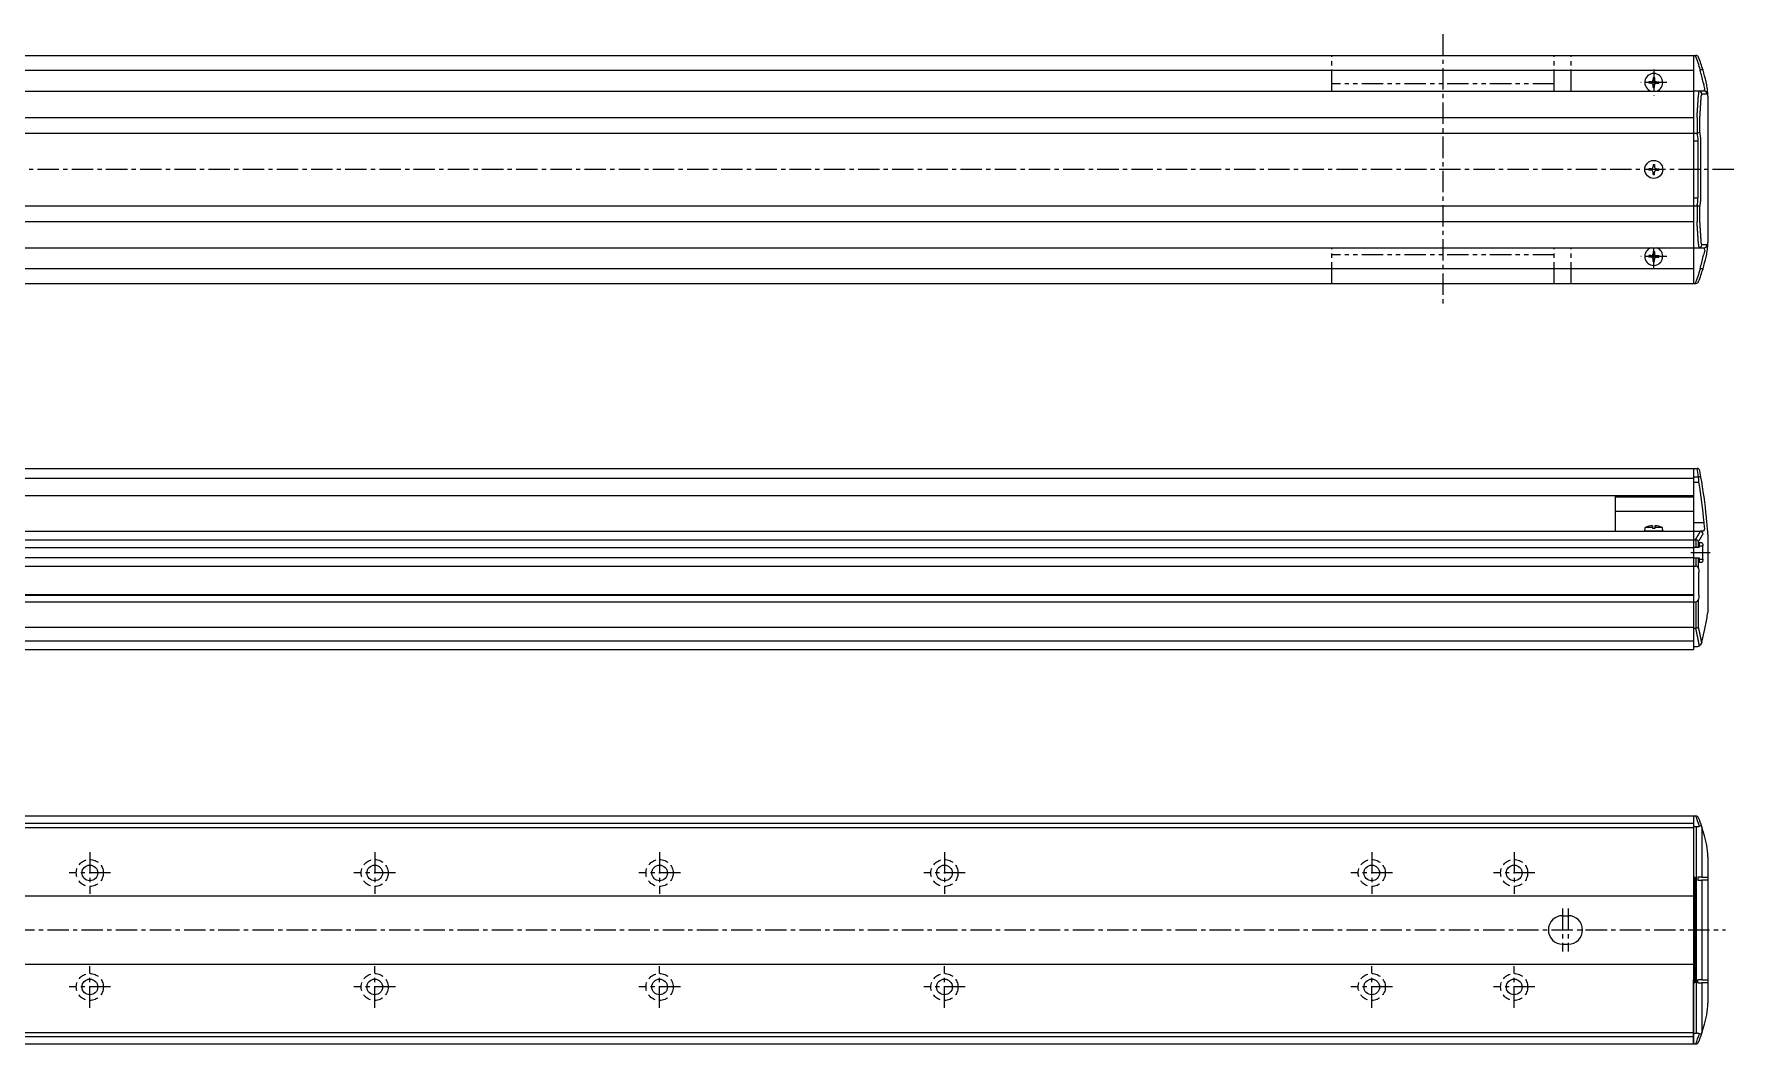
# Model space of a CAD drawing. Extents: x -241 to 953, y 82 to 503.
# Drawn here: x 356 to 953, y 149 to 503 of the extents above; entities that cross this region are included whole.
import ezdxf

# ---------------------------------------------------------------- set-up
doc = ezdxf.new("R2010")
doc.units = 0
for name, pattern in [('CENTER', [12, 7.5, -1.5, 1.5, -1.5]), ('CONTINOUS', [0]), ('DASHED', [4.5, 3, -1.5]), ('PHANTOM', [15, 7.5, -1.5, 1.5, -1.5, 1.5, -1.5])]:
    doc.linetypes.add(name, pattern=pattern)
doc.layers.get('0').update_dxf_attribs({"linetype": 'CONTINUOUS'})
doc.layers.add('CENTER', color=1, linetype='CENTER')

# ---------------------------------------------------------------- blocks, each defined once
blk = doc.blocks.new('DTL0004')
at = {"color": 0, "linetype": 'CONTINUOUS'}
for p, q in [((-3.15, 0), (-3.04, 1.3)), ((3.15, 0), (-3.15, 0)), ((-0.4, 1.3), (-3.04, 1.3)), ((-0.4, 1.89), (-0.4, 0.9)), ((0.4, 0.9), (-0.4, 0.9)), ((0.4, 1.89), (0.4, 0.9)), ((3.04, 1.3), (0.4, 1.3)), ((3.15, 0), (3.04, 1.3))]:
    blk.add_line(p, q, dxfattribs=at)
for start, end in [(92.87228, 112.35653), (67.64347, 87.12772)]:
    blk.add_arc((0, -6.08), 7.98, start, end, dxfattribs=at)
at = {"color": 0}
blk.add_point((0, 0), dxfattribs=at)
blk.add_point((0, 0), dxfattribs=at)

msp = doc.modelspace()

# ---------------------------------------------------------------- linework, layer by layer
at = {"color": 7, "linetype": 'CONTINOUS'}
for p, q in [((-67.56, 495.65), (938.44, 495.65)), ((938.44, 495.65), (938.44, 415.65)), ((938.44, 495.65), (939.03, 495.65)), ((939.22, 495.65), (939.03, 495.65)), ((189.44, 490.45), (938.44, 490.45)), ((940.83, 490.47), (940.69, 490.45)), ((922.69, 486.4), (922.69, 485.9)), ((923.44, 486.4), (922.69, 486.4)), ((923.44, 485.9), (922.69, 485.9)), ((924.19, 487.9), (924.19, 487.15)), ((924.19, 487.9), (924.69, 487.9)), ((924.19, 484.4), (924.19, 485.15)), ((924.19, 484.4), (924.69, 484.4)), ((924.69, 487.9), (924.69, 487.15)), ((924.69, 484.4), (924.69, 485.15)), ((925.44, 486.4), (926.19, 486.4)), ((925.44, 485.9), (926.19, 485.9)), ((926.19, 486.4), (926.19, 485.9)), ((941.83, 486.15), (942.04, 485.42)), ((943.02, 485.37), (942.81, 486.37)), ((-67.56, 483.15), (938.44, 483.15)), ((189.44, 483.15), (938.44, 483.15)), ((942.11, 483.15), (938.44, 483.15)), ((941.28, 482.15), (943.11, 482.15)), ((943.35, 483.26), (943.34, 483.28)), ((943.44, 481.3), (943.44, 430)), ((-67.56, 473.92), (938.44, 473.92)), ((939.62, 473.9), (939.63, 473.9)), ((939.63, 473.9), (939.63, 468.4)), ((940.62, 468.99), (940.62, 473.72)), ((-67.56, 468.38), (938.44, 468.38)), ((938.44, 468.4), (939.52, 468.4)), ((938.44, 465.65), (939.96, 465.65)), ((939.63, 468.4), (939.52, 468.4)), ((939.96, 465.65), (939.96, 445.65)), ((940.94, 445.65), (940.94, 465.65)), ((922.69, 455.9), (922.69, 455.4)), ((923.44, 455.9), (922.69, 455.9)), ((923.44, 455.4), (922.69, 455.4)), ((924.19, 457.4), (924.19, 456.65)), ((924.19, 457.4), (924.69, 457.4)), ((924.19, 453.9), (924.19, 454.65)), ((924.19, 453.9), (924.69, 453.9)), ((924.69, 457.4), (924.69, 456.65)), ((924.69, 453.9), (924.69, 454.65)), ((925.44, 455.9), (926.19, 455.9)), ((925.44, 455.4), (926.19, 455.4)), ((926.19, 455.9), (926.19, 455.4)), ((-67.56, 442.92), (938.44, 442.92)), ((938.44, 445.65), (939.96, 445.65)), ((938.44, 442.9), (939.52, 442.9)), ((939.52, 442.9), (939.63, 442.89)), ((939.63, 442.89), (939.63, 437.4)), ((940.62, 437.57), (940.62, 442.31)), ((-67.56, 437.38), (938.44, 437.38)), ((939.63, 437.4), (939.62, 437.4)), ((-67.56, 428.15), (938.44, 428.15)), ((189.44, 428.15), (938.44, 428.15)), ((922.69, 425.4), (922.69, 424.9)), ((923.44, 425.4), (922.69, 425.4)), ((923.44, 424.9), (922.69, 424.9)), ((924.19, 426.9), (924.19, 426.15)), ((924.19, 426.9), (924.69, 426.9)), ((924.19, 423.4), (924.19, 424.15)), ((924.69, 426.9), (924.69, 426.15)), ((924.69, 423.4), (924.69, 424.15)), ((925.44, 425.4), (926.19, 425.4)), ((925.44, 424.9), (926.19, 424.9)), ((926.19, 425.4), (926.19, 424.9)), ((938.44, 428.15), (942.11, 428.15)), ((943.11, 429.15), (941.28, 429.15)), ((941.83, 425.15), (942.04, 425.88)), ((942.81, 424.93), (943.02, 425.92)), ((943.34, 428.02), (943.35, 428.03)), ((189.44, 420.85), (938.44, 420.85)), ((924.19, 423.4), (924.69, 423.4)), ((940.83, 420.83), (940.69, 420.84)), ((-67.56, 415.65), (938.44, 415.65)), ((938.44, 415.65), (939.03, 415.65)), ((939.03, 415.65), (939.22, 415.65)), ((189.44, 350.76), (938.44, 350.76)), ((189.44, 347.4), (938.44, 347.4)), ((938.44, 350.76), (938.44, 288.26)), ((938.44, 350.76), (938.44, 341.26)), ((938.44, 350.76), (939.62, 350.76)), ((938.44, 350.76), (938.44, 341.26)), ((938.44, 347.87), (940.14, 347.87)), ((939.63, 350.76), (939.62, 350.76)), ((189.44, 341.26), (938.44, 341.26)), ((910.94, 341.26), (910.94, 328.76)), ((910.94, 340.79), (938.44, 340.79)), ((938.44, 345.99), (940.29, 345.99)), ((910.94, 335.8), (938.44, 335.8)), ((-67.56, 328.76), (938.44, 328.76)), ((938.44, 331.76), (942.11, 331.76)), ((938.44, 328.76), (940.69, 328.76)), ((938.44, 328.76), (938.44, 287.26)), ((941.83, 328.76), (940.69, 328.76)), ((940.69, 328.76), (940.83, 328.75)), ((942.04, 328.85), (941.83, 328.76)), ((943.34, 329.08), (943.35, 329.06)), ((-67.56, 325.76), (938.44, 325.76)), ((-67.56, 323.01), (938.44, 323.01)), ((938.44, 325.76), (939.03, 325.76)), ((938.44, 323.16), (940.41, 323.16)), ((939.03, 325.76), (939.22, 325.74)), ((939.22, 325.74), (939.22, 323.16)), ((940.16, 323.16), (940.16, 325.18)), ((941.36, 324.61), (940.41, 324.61)), ((940.41, 324.61), (940.41, 323.16)), ((940.41, 323.61), (941.67, 323.61)), ((941.67, 318.91), (941.67, 323.61)), ((943.44, 327.76), (943.44, 300.26)), ((-67.56, 319.51), (938.44, 319.51)), ((-67.56, 316.49), (938.44, 316.49)), ((938.44, 319.36), (940.41, 319.36)), ((938.44, 316.49), (939.22, 316.49)), ((939.22, 319.36), (939.22, 316.49)), ((940.16, 315.69), (940.16, 319.36)), ((940.41, 319.36), (940.41, 317.91)), ((940.41, 318.91), (941.67, 318.91)), ((940.41, 317.91), (941.36, 317.91)), ((940.3, 306.26), (940.3, 314.26)), ((-67.56, 306.56), (938.44, 306.56)), ((-67.56, 306.26), (938.44, 306.26)), ((940.16, 295.03), (940.16, 304.82)), ((-67.56, 304.02), (938.44, 304.02)), ((938.44, 304.02), (939.22, 304.02)), ((939.22, 304.02), (939.22, 294.76)), ((-67.56, 295.03), (938.44, 295.03)), ((938.44, 294.76), (939.17, 294.76)), ((939.22, 294.76), (939.17, 294.76)), ((-67.56, 290.26), (938.44, 290.26)), ((-67.56, 287.26), (938.44, 287.26)), ((938.44, 288.26), (939.39, 288.26)), ((941.33, 289.79), (941.29, 289.65)), ((-67.56, 228.86), (938.44, 228.86)), ((938.44, 228.86), (938.44, 148.86)), ((938.44, 228.86), (938.44, 206.42)), ((938.44, 228.86), (939.17, 228.86)), ((939.17, 228.86), (939.22, 228.86)), ((-67.56, 226.27), (938.44, 226.27)), ((-67.56, 224.86), (938.44, 224.86)), ((938.44, 225.11), (939.39, 225.11)), ((939.39, 152.62), (939.39, 225.11)), ((941.29, 225.07), (941.33, 224.95)), ((941.33, 224.95), (941.33, 207.36)), ((943.44, 214.52), (943.44, 163.21)), ((938.89, 207.36), (938.44, 207.36)), ((938.44, 206.42), (938.89, 206.41)), ((938.89, 207.36), (938.89, 170.36)), ((941.33, 207.36), (939.94, 207.36)), ((939.94, 207.36), (939.94, 206.36)), ((939.94, 206.36), (941.33, 206.36)), ((941.33, 207.36), (943.27, 207.36)), ((941.33, 206.36), (941.33, 171.36)), ((943.27, 206.36), (941.33, 206.36)), ((943.27, 207.36), (943.44, 207.31)), ((943.44, 206.3), (943.27, 206.36)), ((-67.56, 200.86), (938.44, 200.86)), ((892.44, 193.86), (894.44, 193.86)), ((892.44, 183.86), (894.44, 183.86)), ((-67.56, 176.86), (938.44, 176.86)), ((938.89, 171.32), (938.44, 171.31)), ((938.44, 148.86), (938.44, 171.31)), ((938.89, 170.36), (938.44, 170.36)), ((941.33, 171.36), (939.94, 171.36)), ((939.94, 170.36), (939.94, 171.36)), ((939.94, 170.36), (941.33, 170.36)), ((941.33, 171.36), (943.27, 171.36)), ((941.33, 170.36), (941.33, 152.78)), ((943.27, 170.36), (941.33, 170.36)), ((943.27, 171.36), (943.44, 171.43)), ((943.44, 170.42), (943.27, 170.36)), ((-67.56, 152.86), (938.44, 152.86)), ((-67.56, 151.46), (938.44, 151.46)), ((938.44, 152.62), (939.39, 152.62)), ((941.33, 152.78), (941.29, 152.66)), ((-67.56, 148.86), (938.44, 148.86)), ((938.44, 148.86), (939.17, 148.86)), ((939.22, 148.86), (939.17, 148.86))]:
    msp.add_line(p, q, dxfattribs=at)
at = {"color": 3, "linetype": 'PHANTOM'}
for p, q in [((811.44, 483.15), (811.44, 495.65)), ((889.44, 483.15), (889.44, 495.65)), ((895.44, 483.15), (895.44, 495.65)), ((889.44, 485.65), (811.44, 485.65)), ((811.44, 415.65), (811.44, 428.15)), ((889.44, 425.65), (811.44, 425.65)), ((889.44, 415.65), (889.44, 428.15)), ((895.44, 415.65), (895.44, 428.15))]:
    msp.add_line(p, q, dxfattribs=at)
at = {"color": 7, "linetype": 'CONTINOUS'}
for points in [[(941.73, 490.47), (941.72, 490.48), (941.71, 490.5), (941.6, 490.55), (941.41, 490.56), (941.14, 490.54), (940.83, 490.47)], [(942.34, 483.95), (942.25, 484.51), (942.04, 485.42)], [(942.34, 427.34), (942.25, 426.79), (942.04, 425.88)], [(941.73, 420.82), (941.72, 420.82), (941.71, 420.8), (941.6, 420.75), (941.41, 420.73), (941.14, 420.76), (940.83, 420.83)], [(940.29, 345.99), (940.26, 346.42), (940.21, 347.04), (940.16, 347.54), (940.14, 347.87)], [(942.04, 328.85), (942.25, 329.24), (942.34, 329.71)], [(941.36, 324.61), (941.37, 324.61), (941.47, 324.54), (941.56, 324.37), (941.63, 324.13), (941.66, 323.83), (941.67, 323.61)], [(941.67, 318.91), (941.67, 318.81), (941.64, 318.49), (941.58, 318.2), (941.49, 318), (941.38, 317.91), (941.36, 317.91)], [(940.16, 315.69), (940.24, 315.2), (940.3, 314.26)], [(940.3, 306.26), (940.28, 305.71), (940.16, 304.82)], [(941.33, 289.79), (942.25, 293.88), (943.02, 297.84)], [(941.29, 225.07), (941.24, 225.17), (941.1, 225.3), (940.84, 225.36), (940.45, 225.29)], [(943.02, 218.59), (942.25, 221.86), (941.33, 224.95)], [(941.33, 152.78), (942.25, 155.87), (943.02, 159.14)], [(940.45, 152.44), (940.66, 152.38), (940.96, 152.38), (941.19, 152.49), (941.29, 152.66)]]:
    msp.add_lwpolyline(points, dxfattribs=at)
for points in [[(939.62, 473.9, 0), (939.63, 473.96, 0), (939.63, 474.02, 0), (939.63, 474.08, 0), (939.64, 474.15, 0), (939.64, 474.21, 0), (939.65, 474.27, 0), (939.65, 474.33, 0), (939.66, 474.39, 0), (939.66, 474.46, 0), (939.66, 474.52, 0), (939.67, 474.58, 0), (939.67, 474.64, 0), (939.68, 474.7, 0), (939.68, 474.76, 0), (939.68, 474.83, 0), (939.69, 474.89, 0), (939.69, 474.95, 0), (939.7, 475.01, 0), (939.7, 475.07, 0), (939.71, 475.14, 0), (939.71, 475.2, 0), (939.71, 475.26, 0), (939.72, 475.32, 0), (939.72, 475.38, 0), (939.73, 475.45, 0), (939.73, 475.51, 0), (939.74, 475.57, 0), (939.74, 475.63, 0), (939.74, 475.69, 0), (939.75, 475.76, 0), (939.75, 475.82, 0), (939.75, 475.88, 0), (939.76, 475.94, 0), (939.76, 476, 0), (939.77, 476.07, 0), (939.77, 476.13, 0), (939.77, 476.19, 0), (939.78, 476.25, 0), (939.78, 476.31, 0), (939.79, 476.38, 0), (939.79, 476.44, 0), (939.8, 476.5, 0), (939.8, 476.56, 0), (939.8, 476.62, 0), (939.81, 476.68, 0), (939.81, 476.75, 0), (939.82, 476.81, 0), (939.82, 476.87, 0), (939.82, 476.93, 0), (939.83, 477, 0), (939.83, 477.06, 0), (939.84, 477.12, 0), (939.84, 477.18, 0), (939.84, 477.24, 0), (939.85, 477.31, 0), (939.85, 477.37, 0), (939.86, 477.43, 0), (939.86, 477.49, 0), (939.86, 477.55, 0), (939.87, 477.62, 0), (939.87, 477.68, 0), (939.88, 477.74, 0), (939.88, 477.8, 0), (939.88, 477.86, 0), (939.89, 477.93, 0), (939.89, 477.99, 0), (939.9, 478.05, 0), (939.9, 478.11, 0), (939.9, 478.17, 0), (939.91, 478.24, 0), (939.91, 478.3, 0), (939.92, 478.36, 0), (939.92, 478.42, 0), (939.92, 478.48, 0), (939.93, 478.54, 0), (939.93, 478.61, 0), (939.94, 478.67, 0), (939.94, 478.73, 0), (939.94, 478.79, 0), (939.95, 478.85, 0), (939.95, 478.92, 0), (939.96, 478.98, 0), (939.96, 479.04, 0), (939.96, 479.1, 0), (939.97, 479.17, 0), (939.97, 479.23, 0), (939.98, 479.29, 0), (939.98, 479.35, 0), (939.98, 479.41, 0), (939.99, 479.48, 0), (939.99, 479.54, 0), (940, 479.6, 0), (940, 479.66, 0), (940, 479.72, 0), (940.01, 479.79, 0), (940.01, 479.85, 0), (940.02, 479.91, 0), (940.02, 479.97, 0), (940.02, 480.03, 0), (940.03, 480.1, 0), (940.03, 480.16, 0), (940.03, 480.22, 0), (940.04, 480.28, 0), (940.04, 480.34, 0), (940.05, 480.4, 0), (940.05, 480.47, 0), (940.05, 480.53, 0), (940.06, 480.59, 0), (940.06, 480.65, 0), (940.07, 480.72, 0), (940.07, 480.78, 0), (940.07, 480.84, 0), (940.08, 480.9, 0), (940.08, 480.96, 0), (940.09, 481.03, 0), (940.09, 481.09, 0), (940.09, 481.15, 0), (940.1, 481.21, 0), (940.1, 481.27, 0), (940.1, 481.34, 0), (940.11, 481.4, 0), (940.11, 481.46, 0), (940.12, 481.52, 0), (940.12, 481.58, 0), (940.12, 481.65, 0), (940.13, 481.71, 0), (940.13, 481.77, 0), (940.13, 481.83, 0)], [(940.62, 473.72, 0), (940.62, 473.78, 0), (940.63, 473.84, 0), (940.63, 473.9, 0), (940.63, 473.96, 0), (940.64, 474.02, 0), (940.64, 474.09, 0), (940.65, 474.15, 0), (940.65, 474.21, 0), (940.65, 474.27, 0), (940.66, 474.33, 0), (940.66, 474.39, 0), (940.67, 474.45, 0), (940.67, 474.51, 0), (940.67, 474.57, 0), (940.68, 474.63, 0), (940.68, 474.69, 0), (940.69, 474.75, 0), (940.69, 474.81, 0), (940.7, 474.87, 0), (940.7, 474.93, 0), (940.7, 475, 0), (940.71, 475.06, 0), (940.71, 475.12, 0), (940.71, 475.18, 0), (940.72, 475.24, 0), (940.72, 475.3, 0), (940.73, 475.36, 0), (940.73, 475.42, 0), (940.74, 475.48, 0), (940.74, 475.54, 0), (940.74, 475.6, 0), (940.75, 475.66, 0), (940.75, 475.72, 0), (940.75, 475.78, 0), (940.76, 475.84, 0), (940.76, 475.9, 0), (940.77, 475.97, 0), (940.77, 476.03, 0), (940.77, 476.09, 0), (940.78, 476.15, 0), (940.78, 476.21, 0), (940.79, 476.27, 0), (940.79, 476.33, 0), (940.79, 476.39, 0), (940.8, 476.45, 0), (940.8, 476.51, 0), (940.81, 476.57, 0), (940.81, 476.63, 0), (940.82, 476.69, 0), (940.82, 476.75, 0), (940.82, 476.81, 0), (940.83, 476.88, 0), (940.83, 476.94, 0), (940.84, 477, 0), (940.84, 477.06, 0), (940.84, 477.12, 0), (940.85, 477.18, 0), (940.85, 477.24, 0), (940.85, 477.3, 0), (940.86, 477.36, 0), (940.86, 477.42, 0), (940.87, 477.48, 0), (940.87, 477.54, 0), (940.87, 477.6, 0), (940.88, 477.66, 0), (940.88, 477.73, 0), (940.89, 477.79, 0), (940.89, 477.85, 0), (940.89, 477.91, 0), (940.9, 477.97, 0), (940.9, 478.03, 0), (940.91, 478.09, 0), (940.91, 478.15, 0), (940.91, 478.21, 0), (940.92, 478.27, 0), (940.92, 478.33, 0), (940.92, 478.39, 0), (940.93, 478.45, 0), (940.93, 478.51, 0), (940.94, 478.57, 0), (940.94, 478.64, 0), (940.95, 478.7, 0), (940.95, 478.76, 0), (940.95, 478.82, 0), (940.96, 478.88, 0), (940.96, 478.94, 0), (940.96, 479, 0), (940.97, 479.06, 0), (940.97, 479.12, 0), (940.98, 479.18, 0), (940.98, 479.24, 0), (940.98, 479.3, 0), (940.99, 479.36, 0), (940.99, 479.42, 0), (941, 479.49, 0), (941, 479.55, 0), (941, 479.61, 0), (941.01, 479.67, 0), (941.01, 479.73, 0), (941.01, 479.79, 0), (941.02, 479.85, 0), (941.02, 479.91, 0), (941.03, 479.97, 0), (941.03, 480.03, 0), (941.03, 480.09, 0), (941.04, 480.15, 0), (941.04, 480.21, 0), (941.04, 480.27, 0), (941.05, 480.34, 0), (941.05, 480.4, 0), (941.06, 480.46, 0), (941.06, 480.52, 0), (941.06, 480.58, 0), (941.07, 480.64, 0), (941.07, 480.7, 0), (941.08, 480.76, 0), (941.08, 480.82, 0), (941.08, 480.88, 0), (941.09, 480.94, 0), (941.09, 481, 0), (941.09, 481.06, 0), (941.1, 481.13, 0), (941.1, 481.19, 0), (941.11, 481.25, 0), (941.11, 481.31, 0), (941.11, 481.37, 0), (941.12, 481.43, 0), (941.12, 481.49, 0)], [(940.13, 429.46, 0), (940.13, 429.53, 0), (940.13, 429.59, 0), (940.12, 429.65, 0), (940.12, 429.71, 0), (940.12, 429.77, 0), (940.11, 429.84, 0), (940.11, 429.9, 0), (940.1, 429.96, 0), (940.1, 430.02, 0), (940.1, 430.08, 0), (940.09, 430.15, 0), (940.09, 430.21, 0), (940.09, 430.27, 0), (940.08, 430.33, 0), (940.08, 430.39, 0), (940.07, 430.46, 0), (940.07, 430.52, 0), (940.07, 430.58, 0), (940.06, 430.64, 0), (940.06, 430.7, 0), (940.05, 430.77, 0), (940.05, 430.83, 0), (940.05, 430.89, 0), (940.04, 430.95, 0), (940.04, 431.02, 0), (940.03, 431.08, 0), (940.03, 431.14, 0), (940.03, 431.2, 0), (940.02, 431.26, 0), (940.02, 431.33, 0), (940.02, 431.39, 0), (940.01, 431.45, 0), (940.01, 431.51, 0), (940, 431.57, 0), (940, 431.64, 0), (940, 431.7, 0), (939.99, 431.76, 0), (939.99, 431.82, 0), (939.98, 431.88, 0), (939.98, 431.95, 0), (939.98, 432.01, 0), (939.97, 432.07, 0), (939.97, 432.13, 0), (939.96, 432.19, 0), (939.96, 432.26, 0), (939.96, 432.32, 0), (939.95, 432.38, 0), (939.95, 432.44, 0), (939.94, 432.5, 0), (939.94, 432.57, 0), (939.94, 432.63, 0), (939.93, 432.69, 0), (939.93, 432.75, 0), (939.92, 432.81, 0), (939.92, 432.88, 0), (939.92, 432.94, 0), (939.91, 433, 0), (939.91, 433.06, 0), (939.9, 433.12, 0), (939.9, 433.19, 0), (939.9, 433.25, 0), (939.89, 433.31, 0), (939.89, 433.37, 0), (939.88, 433.43, 0), (939.88, 433.5, 0), (939.88, 433.56, 0), (939.87, 433.62, 0), (939.87, 433.68, 0), (939.86, 433.74, 0), (939.86, 433.81, 0), (939.86, 433.87, 0), (939.85, 433.93, 0), (939.85, 433.99, 0), (939.84, 434.05, 0), (939.84, 434.12, 0), (939.84, 434.18, 0), (939.83, 434.24, 0), (939.83, 434.3, 0), (939.82, 434.36, 0), (939.82, 434.43, 0), (939.82, 434.49, 0), (939.81, 434.55, 0), (939.81, 434.61, 0), (939.8, 434.67, 0), (939.8, 434.74, 0), (939.8, 434.8, 0), (939.79, 434.86, 0), (939.79, 434.92, 0), (939.78, 434.98, 0), (939.78, 435.05, 0), (939.77, 435.11, 0), (939.77, 435.17, 0), (939.77, 435.23, 0), (939.76, 435.29, 0), (939.76, 435.36, 0), (939.75, 435.42, 0), (939.75, 435.48, 0), (939.75, 435.54, 0), (939.74, 435.6, 0), (939.74, 435.67, 0), (939.74, 435.73, 0), (939.73, 435.79, 0), (939.73, 435.85, 0), (939.72, 435.91, 0), (939.72, 435.97, 0), (939.71, 436.04, 0), (939.71, 436.1, 0), (939.71, 436.16, 0), (939.7, 436.22, 0), (939.7, 436.28, 0), (939.69, 436.35, 0), (939.69, 436.41, 0), (939.68, 436.47, 0), (939.68, 436.53, 0), (939.68, 436.59, 0), (939.67, 436.66, 0), (939.67, 436.72, 0), (939.66, 436.78, 0), (939.66, 436.84, 0), (939.66, 436.9, 0), (939.65, 436.96, 0), (939.65, 437.03, 0), (939.64, 437.09, 0), (939.64, 437.15, 0), (939.63, 437.21, 0), (939.63, 437.27, 0), (939.63, 437.34, 0), (939.62, 437.4, 0)], [(941.12, 429.81, 0), (941.12, 429.87, 0), (941.11, 429.93, 0), (941.11, 429.99, 0), (941.11, 430.05, 0), (941.1, 430.11, 0), (941.1, 430.17, 0), (941.09, 430.23, 0), (941.09, 430.29, 0), (941.09, 430.35, 0), (941.08, 430.41, 0), (941.08, 430.48, 0), (941.08, 430.54, 0), (941.07, 430.6, 0), (941.07, 430.66, 0), (941.06, 430.72, 0), (941.06, 430.78, 0), (941.06, 430.84, 0), (941.05, 430.9, 0), (941.05, 430.96, 0), (941.04, 431.02, 0), (941.04, 431.08, 0), (941.04, 431.14, 0), (941.03, 431.2, 0), (941.03, 431.26, 0), (941.03, 431.32, 0), (941.02, 431.39, 0), (941.02, 431.45, 0), (941.01, 431.51, 0), (941.01, 431.57, 0), (941.01, 431.63, 0), (941, 431.69, 0), (941, 431.75, 0), (941, 431.81, 0), (940.99, 431.87, 0), (940.99, 431.93, 0), (940.98, 431.99, 0), (940.98, 432.05, 0), (940.98, 432.12, 0), (940.97, 432.18, 0), (940.97, 432.24, 0), (940.96, 432.3, 0), (940.96, 432.36, 0), (940.96, 432.42, 0), (940.95, 432.48, 0), (940.95, 432.54, 0), (940.95, 432.6, 0), (940.94, 432.66, 0), (940.94, 432.72, 0), (940.93, 432.78, 0), (940.93, 432.84, 0), (940.92, 432.9, 0), (940.92, 432.96, 0), (940.92, 433.02, 0), (940.91, 433.09, 0), (940.91, 433.15, 0), (940.91, 433.21, 0), (940.9, 433.27, 0), (940.9, 433.33, 0), (940.89, 433.39, 0), (940.89, 433.45, 0), (940.89, 433.51, 0), (940.88, 433.57, 0), (940.88, 433.63, 0), (940.87, 433.69, 0), (940.87, 433.75, 0), (940.87, 433.81, 0), (940.86, 433.88, 0), (940.86, 433.94, 0), (940.85, 434, 0), (940.85, 434.06, 0), (940.85, 434.12, 0), (940.84, 434.18, 0), (940.84, 434.24, 0), (940.84, 434.3, 0), (940.83, 434.36, 0), (940.83, 434.42, 0), (940.82, 434.48, 0), (940.82, 434.54, 0), (940.82, 434.6, 0), (940.81, 434.66, 0), (940.81, 434.73, 0), (940.8, 434.79, 0), (940.8, 434.85, 0), (940.79, 434.91, 0), (940.79, 434.97, 0), (940.79, 435.03, 0), (940.78, 435.09, 0), (940.78, 435.15, 0), (940.77, 435.21, 0), (940.77, 435.27, 0), (940.77, 435.33, 0), (940.76, 435.39, 0), (940.76, 435.45, 0), (940.75, 435.51, 0), (940.75, 435.57, 0), (940.75, 435.63, 0), (940.74, 435.69, 0), (940.74, 435.76, 0), (940.74, 435.82, 0), (940.73, 435.88, 0), (940.73, 435.94, 0), (940.72, 436, 0), (940.72, 436.06, 0), (940.71, 436.12, 0), (940.71, 436.18, 0), (940.71, 436.24, 0), (940.7, 436.3, 0), (940.7, 436.36, 0), (940.7, 436.42, 0), (940.69, 436.48, 0), (940.69, 436.54, 0), (940.68, 436.61, 0), (940.68, 436.66, 0), (940.67, 436.73, 0), (940.67, 436.79, 0), (940.67, 436.85, 0), (940.66, 436.91, 0), (940.66, 436.97, 0), (940.65, 437.03, 0), (940.65, 437.09, 0), (940.65, 437.15, 0), (940.64, 437.21, 0), (940.64, 437.27, 0), (940.63, 437.33, 0), (940.63, 437.39, 0), (940.63, 437.45, 0), (940.62, 437.51, 0), (940.62, 437.57, 0)], [(939.03, 325.76, 0), (939.04, 325.78, 0), (939.06, 325.8, 0), (939.07, 325.83, 0), (939.09, 325.85, 0), (939.11, 325.87, 0), (939.12, 325.89, 0), (939.14, 325.92, 0), (939.15, 325.94, 0), (939.17, 325.96, 0), (939.18, 325.99, 0), (939.2, 326.01, 0), (939.22, 326.03, 0), (939.23, 326.06, 0), (939.25, 326.08, 0), (939.26, 326.1, 0), (939.28, 326.13, 0), (939.29, 326.15, 0), (939.31, 326.17, 0), (939.33, 326.19, 0), (939.34, 326.22, 0), (939.36, 326.24, 0), (939.37, 326.26, 0), (939.39, 326.29, 0), (939.4, 326.31, 0), (939.42, 326.33, 0), (939.43, 326.36, 0), (939.45, 326.38, 0), (939.46, 326.4, 0), (939.48, 326.43, 0), (939.49, 326.45, 0), (939.51, 326.47, 0), (939.52, 326.5, 0), (939.54, 326.52, 0), (939.55, 326.54, 0), (939.57, 326.56, 0), (939.58, 326.59, 0), (939.6, 326.61, 0), (939.61, 326.63, 0), (939.63, 326.66, 0), (939.64, 326.68, 0), (939.66, 326.7, 0), (939.67, 326.73, 0), (939.69, 326.75, 0), (939.7, 326.77, 0), (939.72, 326.8, 0), (939.73, 326.82, 0), (939.75, 326.84, 0), (939.76, 326.87, 0), (939.77, 326.89, 0), (939.79, 326.91, 0), (939.8, 326.94, 0), (939.82, 326.96, 0), (939.83, 326.98, 0), (939.85, 327.01, 0), (939.86, 327.03, 0), (939.88, 327.05, 0), (939.89, 327.08, 0), (939.9, 327.1, 0), (939.92, 327.12, 0), (939.93, 327.15, 0), (939.95, 327.17, 0), (939.96, 327.19, 0), (939.98, 327.22, 0), (939.99, 327.24, 0), (940, 327.26, 0), (940.02, 327.29, 0), (940.03, 327.31, 0), (940.05, 327.33, 0), (940.06, 327.36, 0), (940.07, 327.38, 0), (940.09, 327.4, 0), (940.1, 327.43, 0), (940.11, 327.45, 0), (940.13, 327.47, 0), (940.14, 327.5, 0), (940.16, 327.52, 0), (940.17, 327.54, 0), (940.18, 327.57, 0), (940.2, 327.59, 0), (940.21, 327.62, 0), (940.23, 327.64, 0), (940.24, 327.66, 0), (940.25, 327.69, 0), (940.27, 327.71, 0), (940.28, 327.73, 0), (940.29, 327.76, 0), (940.31, 327.78, 0), (940.32, 327.8, 0), (940.33, 327.83, 0), (940.35, 327.85, 0), (940.36, 327.87, 0), (940.37, 327.9, 0), (940.39, 327.92, 0), (940.4, 327.94, 0), (940.41, 327.97, 0), (940.43, 327.99, 0), (940.44, 328.01, 0), (940.45, 328.04, 0), (940.47, 328.06, 0), (940.48, 328.08, 0), (940.49, 328.11, 0), (940.51, 328.13, 0), (940.52, 328.16, 0), (940.53, 328.18, 0), (940.54, 328.2, 0), (940.56, 328.23, 0), (940.57, 328.25, 0), (940.58, 328.27, 0), (940.6, 328.3, 0), (940.61, 328.32, 0), (940.62, 328.35, 0), (940.63, 328.37, 0), (940.65, 328.39, 0), (940.66, 328.42, 0), (940.67, 328.44, 0), (940.68, 328.46, 0), (940.7, 328.49, 0), (940.71, 328.51, 0), (940.72, 328.53, 0), (940.73, 328.56, 0), (940.75, 328.58, 0), (940.76, 328.61, 0), (940.77, 328.63, 0), (940.78, 328.65, 0), (940.8, 328.68, 0), (940.81, 328.7, 0), (940.82, 328.72, 0), (940.83, 328.75, 0)], [(940.16, 325.18, 0), (940.17, 325.2, 0), (940.18, 325.22, 0), (940.2, 325.24, 0), (940.21, 325.26, 0), (940.22, 325.28, 0), (940.24, 325.3, 0), (940.25, 325.32, 0), (940.26, 325.34, 0), (940.28, 325.36, 0), (940.29, 325.38, 0), (940.3, 325.4, 0), (940.32, 325.42, 0), (940.33, 325.44, 0), (940.35, 325.46, 0), (940.36, 325.48, 0), (940.37, 325.5, 0), (940.39, 325.52, 0), (940.4, 325.54, 0), (940.41, 325.56, 0), (940.42, 325.58, 0), (940.44, 325.6, 0), (940.45, 325.62, 0), (940.46, 325.64, 0), (940.48, 325.66, 0), (940.49, 325.68, 0), (940.5, 325.7, 0), (940.52, 325.72, 0), (940.53, 325.74, 0), (940.54, 325.76, 0), (940.56, 325.78, 0), (940.57, 325.8, 0), (940.58, 325.82, 0), (940.6, 325.84, 0), (940.61, 325.86, 0), (940.62, 325.88, 0), (940.63, 325.9, 0), (940.65, 325.92, 0), (940.66, 325.94, 0), (940.67, 325.96, 0), (940.68, 325.98, 0), (940.7, 326, 0), (940.71, 326.02, 0), (940.72, 326.04, 0), (940.74, 326.06, 0), (940.75, 326.08, 0), (940.76, 326.1, 0), (940.77, 326.12, 0), (940.79, 326.14, 0), (940.8, 326.16, 0), (940.81, 326.18, 0), (940.83, 326.2, 0), (940.84, 326.22, 0), (940.85, 326.24, 0), (940.86, 326.26, 0), (940.87, 326.28, 0), (940.89, 326.3, 0), (940.9, 326.32, 0), (940.91, 326.34, 0), (940.92, 326.36, 0), (940.94, 326.38, 0), (940.95, 326.4, 0), (940.96, 326.42, 0), (940.97, 326.44, 0), (940.99, 326.46, 0), (941, 326.48, 0), (941.01, 326.5, 0), (941.02, 326.52, 0), (941.03, 326.54, 0), (941.05, 326.56, 0), (941.06, 326.58, 0), (941.07, 326.6, 0), (941.08, 326.62, 0), (941.1, 326.64, 0), (941.11, 326.66, 0), (941.12, 326.68, 0), (941.13, 326.7, 0), (941.14, 326.72, 0), (941.16, 326.74, 0), (941.17, 326.76, 0), (941.18, 326.78, 0), (941.19, 326.8, 0), (941.2, 326.82, 0), (941.22, 326.84, 0), (941.23, 326.86, 0), (941.24, 326.88, 0), (941.25, 326.9, 0), (941.26, 326.92, 0), (941.27, 326.94, 0), (941.29, 326.96, 0), (941.3, 326.99, 0), (941.31, 327, 0), (941.32, 327.03, 0), (941.33, 327.05, 0), (941.34, 327.07, 0), (941.36, 327.09, 0), (941.37, 327.11, 0), (941.38, 327.13, 0), (941.39, 327.15, 0), (941.4, 327.17, 0), (941.41, 327.19, 0), (941.42, 327.21, 0), (941.44, 327.23, 0), (941.45, 327.25, 0), (941.46, 327.27, 0), (941.47, 327.29, 0), (941.48, 327.31, 0), (941.49, 327.33, 0), (941.5, 327.35, 0), (941.52, 327.37, 0), (941.53, 327.39, 0), (941.54, 327.41, 0), (941.55, 327.43, 0), (941.56, 327.45, 0), (941.57, 327.47, 0), (941.58, 327.49, 0), (941.59, 327.51, 0), (941.61, 327.53, 0), (941.62, 327.55, 0), (941.63, 327.57, 0), (941.64, 327.59, 0), (941.65, 327.62, 0), (941.66, 327.63, 0), (941.67, 327.66, 0), (941.68, 327.68, 0), (941.69, 327.7, 0), (941.7, 327.72, 0), (941.72, 327.74, 0), (941.73, 327.76, 0)], [(940.45, 288.56, 0), (940.44, 288.61, 0), (940.43, 288.66, 0), (940.42, 288.71, 0), (940.41, 288.76, 0), (940.4, 288.81, 0), (940.39, 288.86, 0), (940.39, 288.91, 0), (940.38, 288.95, 0), (940.37, 289, 0), (940.36, 289.05, 0), (940.35, 289.1, 0), (940.34, 289.15, 0), (940.33, 289.2, 0), (940.32, 289.25, 0), (940.31, 289.3, 0), (940.3, 289.35, 0), (940.29, 289.39, 0), (940.28, 289.44, 0), (940.27, 289.49, 0), (940.26, 289.54, 0), (940.26, 289.59, 0), (940.25, 289.64, 0), (940.24, 289.69, 0), (940.23, 289.74, 0), (940.22, 289.79, 0), (940.21, 289.83, 0), (940.2, 289.88, 0), (940.19, 289.93, 0), (940.18, 289.98, 0), (940.17, 290.03, 0), (940.16, 290.08, 0), (940.15, 290.13, 0), (940.14, 290.17, 0), (940.13, 290.22, 0), (940.12, 290.27, 0), (940.11, 290.32, 0), (940.1, 290.37, 0), (940.09, 290.42, 0), (940.09, 290.47, 0), (940.08, 290.51, 0), (940.07, 290.56, 0), (940.06, 290.61, 0), (940.05, 290.66, 0), (940.04, 290.71, 0), (940.03, 290.76, 0), (940.02, 290.81, 0), (940.01, 290.86, 0), (940, 290.9, 0), (939.99, 290.95, 0), (939.98, 291, 0), (939.97, 291.05, 0), (939.96, 291.1, 0), (939.95, 291.15, 0), (939.94, 291.19, 0), (939.93, 291.24, 0), (939.92, 291.29, 0), (939.91, 291.34, 0), (939.9, 291.39, 0), (939.89, 291.44, 0), (939.88, 291.49, 0), (939.87, 291.53, 0), (939.86, 291.58, 0), (939.85, 291.63, 0), (939.84, 291.68, 0), (939.83, 291.73, 0), (939.82, 291.77, 0), (939.81, 291.82, 0), (939.8, 291.87, 0), (939.79, 291.92, 0), (939.78, 291.97, 0), (939.77, 292.02, 0), (939.76, 292.06, 0), (939.75, 292.11, 0), (939.74, 292.16, 0), (939.73, 292.21, 0), (939.72, 292.26, 0), (939.71, 292.31, 0), (939.7, 292.36, 0), (939.69, 292.4, 0), (939.68, 292.45, 0), (939.67, 292.5, 0), (939.66, 292.55, 0), (939.65, 292.6, 0), (939.64, 292.64, 0), (939.63, 292.69, 0), (939.62, 292.74, 0), (939.61, 292.79, 0), (939.6, 292.84, 0), (939.59, 292.89, 0), (939.58, 292.93, 0), (939.56, 292.98, 0), (939.55, 293.03, 0), (939.54, 293.08, 0), (939.53, 293.13, 0), (939.52, 293.18, 0), (939.51, 293.22, 0), (939.5, 293.27, 0), (939.49, 293.32, 0), (939.48, 293.37, 0), (939.47, 293.42, 0), (939.46, 293.46, 0), (939.45, 293.51, 0), (939.44, 293.56, 0), (939.43, 293.61, 0), (939.42, 293.65, 0), (939.41, 293.7, 0), (939.4, 293.75, 0), (939.39, 293.8, 0), (939.38, 293.85, 0), (939.37, 293.89, 0), (939.36, 293.94, 0), (939.34, 293.99, 0), (939.33, 294.04, 0), (939.32, 294.09, 0), (939.31, 294.13, 0), (939.3, 294.18, 0), (939.29, 294.23, 0), (939.28, 294.28, 0), (939.27, 294.33, 0), (939.26, 294.38, 0), (939.25, 294.42, 0), (939.24, 294.47, 0), (939.23, 294.52, 0), (939.22, 294.57, 0), (939.2, 294.61, 0), (939.19, 294.66, 0), (939.18, 294.71, 0), (939.17, 294.76, 0)], [(941.29, 289.65, 0), (941.28, 289.69, 0), (941.27, 289.73, 0), (941.27, 289.77, 0), (941.26, 289.82, 0), (941.25, 289.86, 0), (941.24, 289.9, 0), (941.23, 289.94, 0), (941.23, 289.99, 0), (941.22, 290.03, 0), (941.21, 290.07, 0), (941.2, 290.11, 0), (941.19, 290.16, 0), (941.18, 290.2, 0), (941.17, 290.24, 0), (941.17, 290.28, 0), (941.16, 290.33, 0), (941.15, 290.37, 0), (941.14, 290.41, 0), (941.13, 290.45, 0), (941.12, 290.5, 0), (941.12, 290.54, 0), (941.11, 290.58, 0), (941.1, 290.62, 0), (941.09, 290.66, 0), (941.08, 290.71, 0), (941.07, 290.75, 0), (941.07, 290.79, 0), (941.06, 290.83, 0), (941.05, 290.88, 0), (941.04, 290.92, 0), (941.03, 290.96, 0), (941.02, 291, 0), (941.01, 291.05, 0), (941.01, 291.09, 0), (941, 291.13, 0), (940.99, 291.17, 0), (940.98, 291.21, 0), (940.97, 291.26, 0), (940.96, 291.3, 0), (940.96, 291.34, 0), (940.95, 291.38, 0), (940.94, 291.42, 0), (940.93, 291.47, 0), (940.92, 291.51, 0), (940.91, 291.55, 0), (940.9, 291.59, 0), (940.89, 291.63, 0), (940.89, 291.68, 0), (940.88, 291.72, 0), (940.87, 291.76, 0), (940.86, 291.8, 0), (940.85, 291.85, 0), (940.84, 291.89, 0), (940.83, 291.93, 0), (940.82, 291.97, 0), (940.82, 292.01, 0), (940.81, 292.06, 0), (940.8, 292.1, 0), (940.79, 292.14, 0), (940.78, 292.18, 0), (940.77, 292.22, 0), (940.76, 292.27, 0), (940.75, 292.31, 0), (940.75, 292.35, 0), (940.74, 292.39, 0), (940.73, 292.43, 0), (940.72, 292.48, 0), (940.71, 292.52, 0), (940.7, 292.56, 0), (940.69, 292.6, 0), (940.68, 292.64, 0), (940.67, 292.69, 0), (940.66, 292.73, 0), (940.66, 292.77, 0), (940.65, 292.81, 0), (940.64, 292.85, 0), (940.63, 292.9, 0), (940.62, 292.94, 0), (940.61, 292.98, 0), (940.6, 293.02, 0), (940.59, 293.06, 0), (940.58, 293.11, 0), (940.58, 293.15, 0), (940.57, 293.19, 0), (940.56, 293.23, 0), (940.55, 293.27, 0), (940.54, 293.31, 0), (940.53, 293.36, 0), (940.52, 293.4, 0), (940.51, 293.44, 0), (940.5, 293.48, 0), (940.49, 293.52, 0), (940.48, 293.57, 0), (940.47, 293.61, 0), (940.47, 293.65, 0), (940.46, 293.69, 0), (940.45, 293.73, 0), (940.44, 293.77, 0), (940.43, 293.82, 0), (940.42, 293.86, 0), (940.41, 293.9, 0), (940.4, 293.94, 0), (940.39, 293.98, 0), (940.38, 294.03, 0), (940.37, 294.07, 0), (940.36, 294.11, 0), (940.35, 294.15, 0), (940.35, 294.19, 0), (940.33, 294.23, 0), (940.33, 294.28, 0), (940.32, 294.32, 0), (940.31, 294.36, 0), (940.3, 294.4, 0), (940.29, 294.44, 0), (940.28, 294.48, 0), (940.27, 294.53, 0), (940.26, 294.57, 0), (940.25, 294.61, 0), (940.24, 294.65, 0), (940.23, 294.69, 0), (940.22, 294.73, 0), (940.21, 294.78, 0), (940.2, 294.82, 0), (940.19, 294.86, 0), (940.18, 294.9, 0), (940.17, 294.94, 0), (940.16, 294.98, 0), (940.16, 295.02, 0)], [(939.39, 225.11, 0), (939.39, 225.11, 0), (939.4, 225.11, 0), (939.41, 225.11, 0), (939.42, 225.11, 0), (939.43, 225.11, 0), (939.44, 225.11, 0), (939.45, 225.11, 0), (939.46, 225.11, 0), (939.46, 225.11, 0), (939.47, 225.11, 0), (939.48, 225.11, 0), (939.49, 225.11, 0), (939.5, 225.11, 0), (939.51, 225.11, 0), (939.52, 225.11, 0), (939.53, 225.12, 0), (939.53, 225.12, 0), (939.54, 225.12, 0), (939.55, 225.12, 0), (939.56, 225.12, 0), (939.57, 225.12, 0), (939.58, 225.12, 0), (939.59, 225.12, 0), (939.6, 225.12, 0), (939.6, 225.12, 0), (939.61, 225.12, 0), (939.62, 225.12, 0), (939.63, 225.12, 0), (939.64, 225.12, 0), (939.65, 225.12, 0), (939.66, 225.12, 0), (939.66, 225.12, 0), (939.67, 225.12, 0), (939.68, 225.12, 0), (939.69, 225.13, 0), (939.7, 225.13, 0), (939.71, 225.13, 0), (939.72, 225.13, 0), (939.73, 225.13, 0), (939.73, 225.13, 0), (939.74, 225.13, 0), (939.75, 225.13, 0), (939.76, 225.13, 0), (939.77, 225.13, 0), (939.78, 225.13, 0), (939.79, 225.13, 0), (939.79, 225.14, 0), (939.8, 225.14, 0), (939.81, 225.14, 0), (939.82, 225.14, 0), (939.83, 225.14, 0), (939.84, 225.14, 0), (939.85, 225.14, 0), (939.86, 225.14, 0), (939.86, 225.15, 0), (939.87, 225.15, 0), (939.88, 225.15, 0), (939.89, 225.15, 0), (939.9, 225.15, 0), (939.91, 225.15, 0), (939.91, 225.15, 0), (939.92, 225.15, 0), (939.93, 225.16, 0), (939.94, 225.16, 0), (939.95, 225.16, 0), (939.96, 225.16, 0), (939.97, 225.16, 0), (939.97, 225.16, 0), (939.98, 225.16, 0), (939.99, 225.17, 0), (940, 225.17, 0), (940.01, 225.17, 0), (940.02, 225.17, 0), (940.02, 225.17, 0), (940.03, 225.17, 0), (940.04, 225.18, 0), (940.05, 225.18, 0), (940.06, 225.18, 0), (940.06, 225.18, 0), (940.07, 225.18, 0), (940.08, 225.18, 0), (940.09, 225.19, 0), (940.1, 225.19, 0), (940.1, 225.19, 0), (940.11, 225.19, 0), (940.12, 225.19, 0), (940.13, 225.19, 0), (940.14, 225.2, 0), (940.15, 225.2, 0), (940.15, 225.2, 0), (940.16, 225.2, 0), (940.17, 225.21, 0), (940.18, 225.21, 0), (940.19, 225.21, 0), (940.2, 225.21, 0), (940.2, 225.21, 0), (940.21, 225.22, 0), (940.22, 225.22, 0), (940.23, 225.22, 0), (940.23, 225.22, 0), (940.24, 225.22, 0), (940.25, 225.22, 0), (940.26, 225.23, 0), (940.27, 225.23, 0), (940.27, 225.23, 0), (940.28, 225.23, 0), (940.29, 225.24, 0), (940.3, 225.24, 0), (940.3, 225.24, 0), (940.31, 225.24, 0), (940.32, 225.25, 0), (940.33, 225.25, 0), (940.34, 225.25, 0), (940.34, 225.25, 0), (940.35, 225.26, 0), (940.36, 225.26, 0), (940.37, 225.26, 0), (940.38, 225.26, 0), (940.38, 225.27, 0), (940.39, 225.27, 0), (940.4, 225.27, 0), (940.4, 225.27, 0), (940.41, 225.28, 0), (940.42, 225.28, 0), (940.43, 225.28, 0), (940.43, 225.28, 0), (940.44, 225.29, 0), (940.45, 225.29, 0)], [(940.45, 152.44, 0), (940.44, 152.44, 0), (940.43, 152.45, 0), (940.43, 152.45, 0), (940.42, 152.45, 0), (940.41, 152.45, 0), (940.4, 152.46, 0), (940.4, 152.46, 0), (940.39, 152.46, 0), (940.38, 152.46, 0), (940.38, 152.47, 0), (940.37, 152.47, 0), (940.36, 152.47, 0), (940.35, 152.47, 0), (940.34, 152.48, 0), (940.34, 152.48, 0), (940.33, 152.48, 0), (940.32, 152.48, 0), (940.31, 152.49, 0), (940.3, 152.49, 0), (940.3, 152.49, 0), (940.29, 152.49, 0), (940.28, 152.5, 0), (940.27, 152.5, 0), (940.27, 152.5, 0), (940.26, 152.5, 0), (940.25, 152.5, 0), (940.24, 152.51, 0), (940.23, 152.51, 0), (940.23, 152.51, 0), (940.22, 152.51, 0), (940.21, 152.51, 0), (940.2, 152.52, 0), (940.2, 152.52, 0), (940.19, 152.52, 0), (940.18, 152.52, 0), (940.17, 152.53, 0), (940.16, 152.53, 0), (940.15, 152.53, 0), (940.15, 152.53, 0), (940.14, 152.53, 0), (940.13, 152.53, 0), (940.12, 152.54, 0), (940.11, 152.54, 0), (940.1, 152.54, 0), (940.1, 152.54, 0), (940.09, 152.54, 0), (940.08, 152.54, 0), (940.07, 152.55, 0), (940.06, 152.55, 0), (940.06, 152.55, 0), (940.05, 152.55, 0), (940.04, 152.55, 0), (940.03, 152.56, 0), (940.02, 152.56, 0), (940.02, 152.56, 0), (940.01, 152.56, 0), (940, 152.56, 0), (939.99, 152.56, 0), (939.98, 152.56, 0), (939.97, 152.57, 0), (939.97, 152.57, 0), (939.96, 152.57, 0), (939.95, 152.57, 0), (939.94, 152.57, 0), (939.93, 152.57, 0), (939.92, 152.57, 0), (939.91, 152.58, 0), (939.91, 152.58, 0), (939.9, 152.58, 0), (939.89, 152.58, 0), (939.88, 152.58, 0), (939.87, 152.58, 0), (939.86, 152.58, 0), (939.86, 152.59, 0), (939.85, 152.59, 0), (939.84, 152.59, 0), (939.83, 152.59, 0), (939.82, 152.59, 0), (939.81, 152.59, 0), (939.8, 152.59, 0), (939.79, 152.59, 0), (939.79, 152.59, 0), (939.78, 152.59, 0), (939.77, 152.6, 0), (939.76, 152.6, 0), (939.75, 152.6, 0), (939.74, 152.6, 0), (939.73, 152.6, 0), (939.73, 152.6, 0), (939.72, 152.6, 0), (939.71, 152.6, 0), (939.7, 152.6, 0), (939.69, 152.6, 0), (939.68, 152.6, 0), (939.67, 152.6, 0), (939.66, 152.61, 0), (939.66, 152.61, 0), (939.65, 152.61, 0), (939.64, 152.61, 0), (939.63, 152.61, 0), (939.62, 152.61, 0), (939.61, 152.61, 0), (939.6, 152.61, 0), (939.6, 152.61, 0), (939.59, 152.61, 0), (939.58, 152.61, 0), (939.57, 152.61, 0), (939.56, 152.61, 0), (939.55, 152.61, 0), (939.54, 152.61, 0), (939.53, 152.61, 0), (939.53, 152.62, 0), (939.52, 152.62, 0), (939.51, 152.62, 0), (939.5, 152.62, 0), (939.49, 152.62, 0), (939.48, 152.62, 0), (939.47, 152.62, 0), (939.46, 152.62, 0), (939.46, 152.62, 0), (939.45, 152.62, 0), (939.44, 152.62, 0), (939.43, 152.62, 0), (939.42, 152.62, 0), (939.41, 152.62, 0), (939.4, 152.62, 0), (939.39, 152.62, 0), (939.39, 152.62, 0)]]:
    msp.add_polyline3d(points, dxfattribs=at)
for centre, radius in [((924.44, 455.65), 3.15), ((375.44, 208.86), 2.75), ((475.44, 208.86), 2.75), ((575.44, 208.86), 2.75), ((675.44, 208.86), 2.75), ((825.44, 208.86), 2.75), ((875.44, 208.86), 2.75), ((375.44, 168.86), 2.75), ((475.44, 168.86), 2.75), ((575.44, 168.86), 2.75), ((675.44, 168.86), 2.75), ((825.44, 168.86), 2.75), ((875.44, 168.86), 2.75)]:
    msp.add_circle(centre, radius, dxfattribs=at)
at = {"color": 3, "linetype": 'DASHED'}
for centre in [(375.44, 208.86), (475.44, 208.86), (575.44, 208.86), (675.44, 208.86), (825.44, 208.86), (875.44, 208.86), (375.44, 168.86), (475.44, 168.86), (575.44, 168.86), (675.44, 168.86), (825.44, 168.86), (875.44, 168.86)]:
    msp.add_circle(centre, 4.75, dxfattribs=at)
at = {"color": 7, "linetype": 'CONTINOUS'}
for centre, radius, start, end in [((884.28, 473.65), 59, 16.56597, 21.89343), ((939.22, 494.65), 1, 21.37108, 90), ((884.28, 473.15), 60, 16.78278, 21.37108), ((884.28, 473.15), 59, 12.72894, 17.05476), ((884.28, 473.15), 60, 12.72894, 16.78278), ((924.44, 486.15), 3.15, 287.7528, 252.2472), ((923.44, 487.15), 0.748, 269.99996, 0), ((923.44, 485.15), 0.748, 0.00003, 90.00006), ((925.44, 487.15), 0.748, 179.99998, 270.00002), ((925.44, 485.15), 0.748, 90.00001, 180.00005), ((940.74, 483.98), 1.6, 328.87242, 359.13398), ((923.44, 481.3), 20, 5.67781, 11.75718), ((944.11, 482.02), 3.98, 163.61121, 182.76383), ((940.29, 482.16), 0.993, 359.61857, 89.61342), ((942.21, 481.58), 1.09, 148.4536, 184.54107), ((942.11, 482.15), 0.998, 359.88082, 89.88032), ((940.9, 483.2), 2.45, 334.63077, 1.55751), ((923.44, 481.3), 20, 0, 5.63916), ((933.68, 466.06), 6.3, 356.229, 21.77364), ((939.64, 469.51), 1.1, 269.52124, 331.92893), ((927.85, 466.06), 13.1, 358.20376, 12.92438), ((923.44, 456.65), 0.748, 269.99996, 0), ((923.44, 454.65), 0.748, 0.00003, 90.00006), ((925.44, 456.65), 0.748, 179.99998, 270.00002), ((925.44, 454.65), 0.748, 90.00001, 180.00005), ((933.78, 445.22), 6.19, 338.01187, 3.98549), ((939.64, 441.79), 1.1, 28.07107, 90.47876), ((927.2, 445.3), 13.75, 347.42327, 1.44859), ((942.01, 429.67), 0.898, 171.36519, 215.64015), ((923.44, 430), 20, 354.36084, 0), ((924.44, 425.15), 3.15, 107.7528, 72.2472), ((923.44, 426.15), 0.748, 269.99996, 0), ((923.44, 424.15), 0.748, 0.00003, 90.00006), ((925.44, 426.15), 0.748, 179.99998, 270.00002), ((925.44, 424.15), 0.748, 90.00001, 180.00005), ((943.29, 429.17), 3.17, 174.72944, 198.89552), ((940.29, 429.14), 0.993, 270.38658, 0.38143), ((884.28, 438.15), 59, 342.94524, 347.27106), ((884.28, 438.15), 60, 343.21722, 347.27106), ((942.11, 429.15), 0.998, 270.11968, 0.11918), ((940.74, 427.32), 1.6, 0.86602, 31.12758), ((923.44, 430), 20, 348.24282, 354.32219), ((941.23, 428.17), 2.12, 356.28426, 27.52745), ((884.28, 437.65), 59, 338.10657, 343.43403), ((884.28, 438.15), 60, 338.62892, 343.21722), ((939.22, 416.65), 1, 270, 338.62892), ((743.94, 314.56), 199, 9.63471, 10.47913), ((939.63, 349.76), 1, 10.46147, 90), ((940.18, 346.91), 0.959, 11.14735, 92.70404), ((743.94, 313.62), 200, 9.63471, 10.46147), ((743.94, 313.62), 200, 9.3604, 9.63471), ((743.94, 313.62), 200, 5.22816, 9.3604), ((743.94, 313.62), 199, 5.22816, 9.3604), ((940.65, 327.68), 1.08, 4.07077, 80.08202), ((830.1, 318.09), 112.85, 5.91191, 6.95625), ((743.94, 313.62), 200, 4.42733, 5.22816), ((743.94, 313.62), 200, 4.05227, 4.42733), ((939.01, 324.33), 1.42, 36.78392, 81.52427), ((939.24, 315.57), 0.923, 7.45849, 90.99882), ((939.24, 304.94), 0.92, 268.83479, 352.7079), ((795.44, 324.67), 150, 349.69497, 350.63321), ((939.22, 296.54), 1.78, 270.08272, 301.71327), ((939.39, 290.26), 2, 270, 302.14676), ((939.39, 290.26), 2, 302.14676, 342.25517), ((884.28, 207.23), 59, 17.82265, 21.51086), ((939.22, 227.86), 1, 21.37108, 90), ((884.28, 206.36), 60, 18.16682, 21.37108), ((923.44, 214.52), 20, 0, 11.75718), ((892.44, 188.86), 5, 90, 270), ((894.44, 188.86), 5, 270, 90), ((923.44, 163.21), 20, 348.24282, 0), ((884.28, 170.5), 59, 338.48914, 342.17735), ((939.22, 149.86), 1, 270, 338.62892), ((884.28, 171.36), 60, 338.62892, 341.83318)]:
    msp.add_arc(centre, radius, start, end, dxfattribs=at)
at = {"layer": 'CENTER', "color": 1, "linetype": 'CENTER'}
for p, q in [((850.44, 503.15), (850.44, 408.15)), ((924.44, 490.69), (924.44, 481.61)), ((928.98, 486.15), (919.9, 486.15)), ((952.6, 455.65), (-104.98, 455.65)), ((924.44, 420.61), (924.44, 429.69)), ((928.98, 425.15), (919.9, 425.15)), ((937.43, 321.26), (944.22, 321.26)), ((375.44, 216.15), (375.44, 201.57)), ((475.44, 216.15), (475.44, 201.57)), ((575.44, 216.15), (575.44, 201.57)), ((675.44, 216.15), (675.44, 201.57)), ((825.44, 216.15), (825.44, 201.57)), ((875.44, 216.15), (875.44, 201.57)), ((382.73, 208.86), (368.15, 208.86)), ((482.73, 208.86), (468.15, 208.86)), ((582.73, 208.86), (568.15, 208.86)), ((682.73, 208.86), (668.15, 208.86)), ((832.73, 208.86), (818.15, 208.86)), ((882.73, 208.86), (868.15, 208.86)), ((892.44, 196.4), (892.44, 181.32)), ((894.44, 196.4), (894.44, 181.32)), ((-107.47, 188.86), (949.67, 188.86)), ((375.44, 161.57), (375.44, 176.15)), ((475.44, 161.57), (475.44, 176.15)), ((575.44, 161.57), (575.44, 176.15)), ((675.44, 161.57), (675.44, 176.15)), ((825.44, 161.57), (825.44, 176.15)), ((875.44, 161.57), (875.44, 176.15)), ((382.73, 168.86), (368.15, 168.86)), ((482.73, 168.86), (468.15, 168.86)), ((582.73, 168.86), (568.15, 168.86)), ((682.73, 168.86), (668.15, 168.86)), ((832.73, 168.86), (818.15, 168.86)), ((882.73, 168.86), (868.15, 168.86))]:
    msp.add_line(p, q, dxfattribs=at)

# ---------------------------------------------------------------- block references
at = {"color": 7, "zscale": 2}
msp.add_blockref('DTL0004', (924.44, 328.76), dxfattribs=at)

doc.saveas('drawing.dxf')
